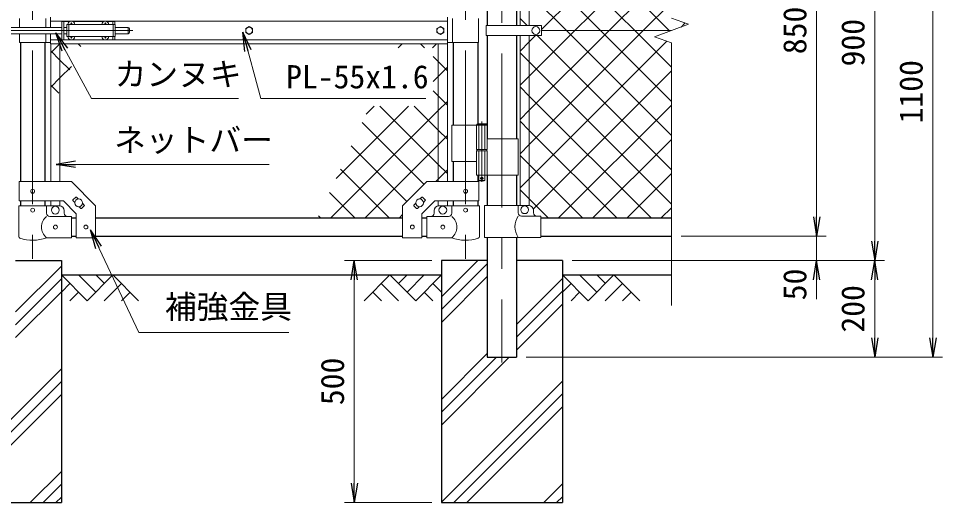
# Model space of a CAD drawing. Units: millimetres, scale not verified. Extents: x -4200 to 4200, y -2970 to 2970.
# Drawn here: x -2583 to -674, y -1039 to -39 of the extents above; entities that cross this region are included whole.
import ezdxf
from ezdxf.enums import TextEntityAlignment as Align

# ---------------------------------------------------------------- set-up
doc = ezdxf.new("R2010")
doc.units = ezdxf.units.MM
doc.header["$LTSCALE"] = 10
doc.linetypes.add('DASHED', pattern=[7.5, 6, -1.5])
doc.linetypes.add('USER1', pattern=[50.8, 31.75, -6.35, 6.35, -6.35])
for name, color, linetype, lineweight in [('0-1_D-BMK', 2, 'USER1', 13), ('0-2_D-STR1', 1, 'Continuous', 25), ('0-3_D-STR3', 3, 'Continuous', 13), ('0-4_D-DCR-HCH', 7, 'Continuous', 13), ('0-5_D-BGD', 7, 'Continuous', 25), ('0-6_D-STR4', 7, 'Continuous', 25), ('0-7_D-STR-DIM', 7, 'Continuous', 13), ('0-A_D-STR-TXT', 7, 'Continuous', 13), ('0-B_D-STR2', 7, 'Continuous', 13)]:
    doc.layers.add(name, color=color, linetype=linetype, lineweight=lineweight)
doc.layers.add('0-8_0', color=7, linetype='Continuous')
doc.styles.add('ＭＳ ゴシック', font='')
doc.styles.get('ＭＳ ゴシック').set_extended_font_data('MS Gothic')

# ---------------------------------------------------------------- blocks, each defined once
blk = doc.blocks.new('_Open')
at = {"layer": '0-8_0'}
blk.add_line((-10, 1.667), (0, 0), dxfattribs=at)
blk.add_lwpolyline([(-10, -1.667), (0, 0), (-10, 0)], dxfattribs=at)

msp = doc.modelspace()

# ---------------------------------------------------------------- linework, layer by layer
at = {"layer": '0-1_D-BMK'}
for p, q in [((-2553.4, 403.1), (-2553.4, -535.29)), ((-1659.2, 403.1), (-1659.2, -535.29)), ((-1584.05, 396.61), (-1584.05, -749.21)), ((-2664.09, -63.63), (-2344.09, -63.63)), ((-1625.64, -251.21), (-1625.64, -376.1)), ((-1629.26, -369.13), (-1622.01, -369.13))]:
    msp.add_line(p, q, dxfattribs=at)
at = {"layer": '0-2_D-STR1'}
for p, q in [((-1614.3, 103.87), (-1614.3, -53.13)), ((-1553.8, 103.87), (-1553.8, -53.13)), ((-1614.3, -74.13), (-1614.3, -287.13)), ((-1553.8, -74.13), (-1553.8, -287.13)), ((-2578.8, -88.63), (-2578.8, -375.58)), ((-2528, -88.63), (-2528, -375.58)), ((-1684.6, -88.63), (-1684.6, -259.13)), ((-1633.8, -88.63), (-1633.8, -256.13)), ((-1684.6, -334.13), (-1684.6, -375.58)), ((-1633.8, -362.13), (-1633.8, -375.58)), ((-1614.3, -362.13), (-1614.3, -424.93)), ((-1553.8, -362.13), (-1553.8, -424.93)), ((-2578.8, -415.58), (-2578.8, -425.63)), ((-2528, -415.58), (-2528, -425.63)), ((-1684.6, -415.58), (-1684.6, -425.63)), ((-1633.8, -415.58), (-1633.8, -425.63)), ((-2473.4, -450.63), (-2463.4, -450.63)), ((-2423.4, -450.63), (-1789.2, -450.63)), ((-1749.2, -450.63), (-1739.2, -450.63)), ((-1504.05, -450.63), (-1234.05, -450.63)), ((-2473.4, -488.63), (-2463.4, -488.63)), ((-2423.4, -488.63), (-1789.2, -488.63)), ((-1749.2, -488.63), (-1739.2, -488.63)), ((-1614.3, -490.93), (-1614.3, -738.63)), ((-1553.8, -490.93), (-1553.8, -738.63)), ((-1504.05, -488.63), (-1234.05, -488.63)), ((-1614.3, -738.63), (-1553.8, -738.63))]:
    msp.add_line(p, q, dxfattribs=at)
at = {"layer": '0-3_D-STR3'}
for p, q in [((-1546.55, 299.07), (-1546.55, -53.13)), ((-1527.55, 299.07), (-1527.55, -53.13)), ((-2516.3, -57.13), (-2516.3, -36.13)), ((-1696.3, -91.13), (-1696.3, -36.13)), ((-2616.75, -57.13), (-2493.4, -57.13)), ((-2580.4, -38.63), (-2580.4, -57.13)), ((-2526.4, -38.63), (-2526.4, -57.13)), ((-2516.3, -44.13), (-1696.3, -44.13)), ((-2493.4, -44.63), (-2493.4, -82.63)), ((-2493.4, -44.63), (-2475.99, -44.63)), ((-2488.9, -44.63), (-2488.9, -82.63)), ((-2488.9, -57.13), (-2482.9, -57.13)), ((-2482.9, -51.13), (-2482.9, -76.13)), ((-2482.9, -51.13), (-2382.9, -51.13)), ((-2475.25, -50.72), (-2476.55, -50.74)), ((-2476.55, -50.74), (-2476.55, -51.13)), ((-2473.79, -47.98), (-2473.81, -49.28)), ((-2473.79, -47.98), (-2473, -47.98)), ((-2473, -47.98), (-2472.98, -49.28)), ((-2470.8, -44.63), (-2405.99, -44.63)), ((-2405.25, -50.72), (-2406.55, -50.74)), ((-2406.55, -50.74), (-2406.55, -51.13)), ((-2403.79, -47.98), (-2403.81, -49.28)), ((-2403.79, -47.98), (-2403, -47.98)), ((-2403, -47.98), (-2402.98, -49.28)), ((-2401.54, -50.72), (-2400.25, -50.74)), ((-2400.8, -44.63), (-2383.4, -44.63)), ((-2400.25, -50.74), (-2400.25, -51.13)), ((-2387.9, -44.63), (-2387.9, -51.13)), ((-2383.4, -44.63), (-2383.4, -51.13)), ((-2382.9, -51.13), (-2382.9, -76.13)), ((-2382.9, -57.13), (-2356.4, -57.13)), ((-2356.4, -57.13), (-2356.4, -70.13)), ((-1686.2, -38.63), (-1686.2, -88.63)), ((-1632.2, -38.63), (-1632.2, -88.63)), ((-1616.85, -53.13), (-1616.85, -74.13)), ((-1616.85, -53.13), (-1502.05, -53.13)), ((-1502.05, -53.13), (-1502.05, -74.13)), ((-2616.75, -70.13), (-2493.4, -70.13)), ((-2580.4, -70.13), (-2580.4, -88.63)), ((-2526.4, -70.13), (-2526.4, -88.63)), ((-2516.3, -91.13), (-2516.3, -70.13)), ((-2488.9, -70.13), (-2482.9, -70.13)), ((-2482.9, -76.13), (-2382.9, -76.13)), ((-2476.55, -76.53), (-2476.55, -76.13)), ((-2470.25, -76.53), (-2470.25, -76.13)), ((-2406.55, -76.53), (-2406.55, -76.13)), ((-2400.25, -76.53), (-2400.25, -76.13)), ((-2387.9, -76.13), (-2387.9, -82.63)), ((-2383.4, -76.13), (-2383.4, -82.63)), ((-2382.9, -70.13), (-2356.4, -70.13)), ((-2353.4, -60.13), (-2353.4, -67.13)), ((-1616.85, -74.13), (-1502.05, -74.13)), ((-1546.55, -424.93), (-1546.55, -74.13)), ((-1527.55, -424.93), (-1527.55, -74.13)), ((-1234.05, -63.63), (-1502.05, -63.63)), ((-2580.4, -88.63), (-2516.3, -88.63)), ((-2516.3, -83.13), (-1696.3, -83.13)), ((-2516.3, -91.13), (-1696.3, -91.13)), ((-2515.9, -91.13), (-2515.9, -375.58)), ((-2496.9, -91.13), (-2496.9, -375.58)), ((-2493.4, -82.63), (-2475.99, -82.63)), ((-2475.25, -76.55), (-2476.55, -76.53)), ((-2473.79, -79.28), (-2473.81, -77.99)), ((-2473.79, -79.28), (-2473, -79.28)), ((-2473, -79.28), (-2472.98, -77.99)), ((-2471.54, -76.55), (-2470.25, -76.53)), ((-2470.8, -82.63), (-2405.99, -82.63)), ((-2405.25, -76.55), (-2406.55, -76.53)), ((-2403.79, -79.28), (-2403.81, -77.99)), ((-2403.79, -79.28), (-2403, -79.28)), ((-2403, -79.28), (-2402.98, -77.99)), ((-2401.54, -76.55), (-2400.25, -76.53)), ((-2400.8, -82.63), (-2383.4, -82.63)), ((-1715.7, -91.13), (-1715.7, -375.58)), ((-1696.7, -91.13), (-1696.7, -375.58)), ((-1632.2, -88.63), (-1696.3, -88.63)), ((-1687.75, -259.13), (-1687.75, -334.13)), ((-1687.75, -259.13), (-1614.84, -259.13)), ((-1636.44, -259.13), (-1636.44, -309.13)), ((-1615.64, -257.13), (-1635.64, -257.13)), ((-1634.64, -256.13), (-1616.64, -256.13)), ((-1615.64, -257.13), (-1616.64, -256.13)), ((-1615.64, -257.13), (-1615.64, -259.13)), ((-1614.84, -259.13), (-1614.84, -309.13)), ((-1614.84, -287.13), (-1550.5, -287.13)), ((-1550.5, -287.13), (-1550.5, -362.13)), ((-1636.44, -309.13), (-1614.84, -309.13)), ((-1636.44, -312.13), (-1614.84, -312.13)), ((-1636.44, -312.13), (-1636.44, -362.13)), ((-1636.14, -309.13), (-1636.14, -312.13)), ((-1636.14, -312.13), (-1615.14, -312.13)), ((-1615.14, -309.13), (-1615.14, -312.13)), ((-1614.84, -312.13), (-1614.84, -362.13)), ((-1687.75, -334.13), (-1636.55, -334.13)), ((-1636.44, -362.13), (-1550.5, -362.13)), ((-1631.64, -362.13), (-1631.64, -373.13)), ((-2581.1, -415.58), (-2581.1, -375.58)), ((-1630.64, -374.13), (-1631.64, -373.13)), ((-1631.5, -415.58), (-1631.5, -375.58)), ((-1630.64, -374.13), (-1620.64, -374.13)), ((-1620.64, -374.13), (-1619.64, -373.13)), ((-2581.1, -415.58), (-2489.96, -415.58)), ((-2515.9, -415.58), (-2515.9, -425.63)), ((-2496.9, -415.58), (-2496.9, -425.63)), ((-2489.96, -415.58), (-2463.4, -442.15)), ((-2470.06, -413.57), (-2464.41, -407.92)), ((-2470.06, -414.99), (-2466.35, -418.7)), ((-2462.99, -407.92), (-2459.28, -411.63)), ((-1749.6, -407.92), (-1753.32, -411.63)), ((-1722.63, -415.58), (-1749.2, -442.15)), ((-1742.53, -413.57), (-1748.19, -407.92)), ((-1742.53, -414.99), (-1746.24, -418.7)), ((-1631.5, -415.58), (-1722.63, -415.58)), ((-1715.7, -415.58), (-1715.7, -425.63)), ((-1696.7, -415.58), (-1696.7, -425.63)), ((-2581.95, -425.63), (-2524.85, -425.63)), ((-2581.95, -425.63), (-2581.95, -489.33)), ((-2524.85, -425.63), (-2524.85, -440.63)), ((-2524.85, -425.63), (-2498.4, -425.63)), ((-2488.4, -440.63), (-2488.4, -435.63)), ((-2457.52, -427.53), (-2453.8, -431.25)), ((-2452.39, -431.25), (-2446.73, -425.59)), ((-2450.44, -420.46), (-2446.73, -424.18)), ((-2423.4, -491.83), (-2423.4, -425.58)), ((-1789.2, -491.83), (-1789.2, -425.58)), ((-1762.15, -420.46), (-1765.86, -424.18)), ((-1760.21, -431.25), (-1765.86, -425.59)), ((-1755.08, -427.53), (-1758.79, -431.25)), ((-1724.2, -440.63), (-1724.2, -435.63)), ((-1687.75, -425.63), (-1714.2, -425.63)), ((-1630.65, -425.63), (-1687.75, -425.63)), ((-1687.75, -425.63), (-1687.75, -440.63)), ((-1630.65, -425.63), (-1630.65, -489.33)), ((-1619.75, -424.93), (-1529.05, -424.93)), ((-1619.75, -424.93), (-1619.75, -490.93)), ((-1550.65, -424.93), (-1550.65, -439.93)), ((-1519.05, -434.93), (-1519.05, -439.93)), ((-2473.4, -447.63), (-2517.85, -447.63)), ((-2473.4, -491.63), (-2473.4, -447.63)), ((-2463.4, -491.83), (-2463.4, -442.15)), ((-1749.2, -491.83), (-1749.2, -442.15)), ((-1739.2, -447.63), (-1694.75, -447.63)), ((-1739.2, -491.63), (-1739.2, -447.63)), ((-1543.65, -446.93), (-1504.05, -446.93)), ((-1504.05, -446.93), (-1504.05, -490.93)), ((-2473.4, -491.63), (-2524.85, -491.63)), ((-2463.4, -491.83), (-2423.4, -491.83)), ((-1749.2, -491.83), (-1789.2, -491.83)), ((-1739.2, -491.63), (-1687.75, -491.63)), ((-1619.75, -490.93), (-1504.05, -490.93))]:
    msp.add_line(p, q, dxfattribs=at)
at = {"layer": '0-3_D-STR3', "linetype": 'DASHED'}
for p, q in [((-2478.4, -51.13), (-2478.4, -76.13)), ((-2387.4, -51.13), (-2387.4, -76.13)), ((-1631.94, -259.13), (-1631.94, -309.13)), ((-1619.34, -259.13), (-1619.34, -309.13)), ((-1631.94, -312.13), (-1631.94, -362.13)), ((-1619.34, -312.13), (-1619.34, -362.13))]:
    msp.add_line(p, q, dxfattribs=at)
at = {"layer": '0-3_D-STR3'}
for points in [[(-2471.54, -50.72), (-2470.25, -50.74), (-2470.25, -51.13)], [(-1634.64, -256.13), (-1635.64, -257.13), (-1635.64, -259.13)], [(-1619.64, -362.13), (-1619.64, -373.13), (-1631.64, -373.13)], [(-2581.1, -375.58), (-2473.4, -375.58), (-2423.4, -425.58)], [(-1631.5, -375.58), (-1739.2, -375.58), (-1789.2, -425.58)]]:
    msp.add_lwpolyline(points, dxfattribs=at)
for points in [[(-2106.3, -55.53), (-2113.31, -59.58), (-2113.31, -67.68), (-2106.3, -71.73), (-2099.28, -67.68), (-2099.28, -59.58)], [(-1711.3, -55.53), (-1718.31, -59.58), (-1718.31, -67.68), (-1711.3, -71.73), (-1704.28, -67.68), (-1704.28, -59.58)]]:
    msp.add_lwpolyline(points, close=True, dxfattribs=at)
for centre, radius in [((-2106.3, -63.63), 7.03), ((-1711.3, -63.63), 7.03), ((-1514.05, -63.63), 8), ((-1625.64, -369.13), 2.5), ((-2553.4, -395.58), 4), ((-1659.2, -395.58), 4), ((-2458.4, -419.58), 8), ((-1754.2, -419.58), 8), ((-2553.4, -434.63), 4), ((-2506.4, -434.63), 8), ((-1706.2, -434.63), 8), ((-1659.2, -434.63), 4), ((-1537.05, -433.93), 8), ((-2506.4, -469.63), 4), ((-2443.4, -469.58), 4), ((-1769.2, -469.58), 4), ((-1706.2, -469.63), 4)]:
    msp.add_circle(centre, radius, dxfattribs=at)
for centre, radius, start, end in [((-2473.4, -51.13), 7, 0, 180), ((-2475.3, -49.23), 1.49, 270, 0), ((-2471.49, -49.23), 1.49, 180, 270), ((-2403.4, -51.13), 7, 0, 180), ((-2405.3, -49.23), 1.49, 270, 0), ((-2401.49, -49.23), 1.49, 180, 270), ((-2356.4, -60.13), 3, 0, 90), ((-2473.4, -76.13), 7, 180, 0), ((-2403.4, -76.13), 7, 180, 0), ((-2356.4, -67.13), 3, 270, 0), ((-2475.3, -78.04), 1.49, 0, 90), ((-2471.49, -78.04), 1.49, 90, 180), ((-2405.3, -78.04), 1.49, 0, 90), ((-2401.49, -78.04), 1.49, 90, 180), ((-2469.36, -414.28), 1, 135, 225), ((-2463.7, -408.62), 1, 45, 135), ((-1748.89, -408.62), 1, 45, 135), ((-1743.24, -414.28), 1, 315, 45), ((-2498.4, -435.63), 10, 0, 90), ((-2453.09, -430.54), 1, 225, 315), ((-2447.44, -424.89), 1, 315, 45), ((-1765.16, -424.89), 1, 135, 225), ((-1759.5, -430.54), 1, 225, 315), ((-1714.2, -435.63), 10, 90, 180), ((-1529.05, -434.93), 10, 0, 90), ((-2506.65, -469.63), 28.55, 129.59418, 230.40582), ((-2517.85, -440.63), 7, 180, 270), ((-2481.4, -440.63), 7, 180, 270), ((-1731.2, -440.63), 7, 270, 0), ((-1694.75, -440.63), 7, 270, 0), ((-1705.94, -469.63), 28.55, 309.59418, 50.40582), ((-1516.43, -468.93), 40.68, 147.25964, 212.74036), ((-1543.65, -439.93), 7, 180, 270), ((-1512.05, -439.93), 7, 180, 270), ((-2578.65, -489.33), 3.3, 180, 250.77949), ((-2553.4, -416.9), 80, 250.77949, 290.9084), ((-1659.2, -416.9), 80, 249.0916, 289.22051), ((-1633.95, -489.33), 3.3, 289.22051, 0)]:
    msp.add_arc(centre, radius, start, end, dxfattribs=at)
at = {"layer": '0-4_D-DCR-HCH'}
for p, q in [((-2588.8, -644.9), (-2494.05, -550.15)), ((-1709.05, -613.67), (-1634, -538.63)), ((-1709.05, -640.19), (-1614.3, -545.44)), ((-2440.83, -621.84), (-2494.05, -568.63)), ((-2423.1, -604.11), (-2458.57, -568.63)), ((-2387.62, -568.63), (-2440.83, -621.84)), ((-2405.27, -586.46), (-2423.1, -568.63)), ((-2387.62, -568.63), (-2334.41, -621.84)), ((-1815.47, -568.63), (-1868.68, -621.84)), ((-1815.47, -568.63), (-1762.26, -621.84)), ((-1797.73, -586.37), (-1780, -568.63)), ((-1780, -604.11), (-1744.52, -568.63)), ((-1762.26, -621.84), (-1709.05, -568.63)), ((-1709.05, -666.71), (-1614.3, -571.96)), ((-1405.83, -621.84), (-1459.05, -568.63)), ((-1388.1, -604.11), (-1423.57, -568.63)), ((-1352.62, -568.63), (-1405.83, -621.84)), ((-1370.27, -586.46), (-1388.1, -568.63)), ((-1352.62, -568.63), (-1299.41, -621.84)), ((-2588.8, -671.41), (-2494.05, -576.66)), ((-2476.31, -586.37), (-2494.05, -604.03)), ((-2369.88, -586.37), (-2405.52, -621.84)), ((-1833.21, -586.37), (-1797.57, -621.84)), ((-1726.78, -586.37), (-1709.05, -604.03)), ((-1553.8, -670.56), (-1459.05, -575.81)), ((-1441.31, -586.37), (-1459.05, -604.03)), ((-1334.88, -586.37), (-1370.52, -621.84)), ((-2588.8, -697.93), (-2494.05, -603.18)), ((-2458.57, -604.11), (-2476.39, -621.84)), ((-2352.15, -604.11), (-2369.97, -621.84)), ((-1850.94, -604.11), (-1833.13, -621.84)), ((-1744.52, -604.11), (-1726.7, -621.84)), ((-1553.8, -697.07), (-1459.05, -602.32)), ((-1423.57, -604.11), (-1441.39, -621.84)), ((-1317.15, -604.11), (-1334.97, -621.84)), ((-1553.8, -723.59), (-1459.05, -628.84)), ((-1709.05, -825.81), (-1614.3, -731.06)), ((-1709.05, -878.84), (-1568.84, -738.63)), ((-1709.05, -852.32), (-1595.36, -738.63)), ((-2744.05, -1012.28), (-2494.05, -762.28)), ((-2743.88, -1038.63), (-2494.05, -788.79)), ((-1709.05, -1037.94), (-1459.05, -787.94)), ((-2717.37, -1038.63), (-2494.05, -815.31)), ((-1683.22, -1038.63), (-1459.05, -814.45)), ((-1656.71, -1038.63), (-1459.05, -840.97)), ((-2558.27, -1038.63), (-2494.05, -974.41)), ((-2531.75, -1038.63), (-2494.05, -1000.93)), ((-1497.61, -1038.63), (-1459.05, -1000.07)), ((-2505.24, -1038.63), (-2494.05, -1027.44)), ((-1471.09, -1038.63), (-1459.05, -1026.59))]:
    msp.add_line(p, q, dxfattribs=at)
at = {"layer": '0-5_D-BGD'}
for p, q in [((-2494.05, -568.63), (-1709.05, -568.63)), ((-1459.05, -568.63), (-1234.05, -568.63))]:
    msp.add_line(p, q, dxfattribs=at)
at = {"layer": '0-6_D-STR4'}
for p, q in [((-2588.8, -538.63), (-2494.05, -538.63)), ((-2494.05, -538.63), (-2494.05, -1038.63)), ((-1709.05, -538.63), (-1709.05, -1038.63)), ((-1614.3, -538.63), (-1709.05, -538.63)), ((-1459.05, -538.63), (-1553.8, -538.63)), ((-1459.05, -538.63), (-1459.05, -1038.63)), ((-2744.05, -1038.63), (-2494.05, -1038.63)), ((-1709.05, -1038.63), (-1459.05, -1038.63))]:
    msp.add_line(p, q, dxfattribs=at)
at = {"layer": '0-7_D-STR-DIM'}
for p, q in [((-934.05, -448.63), (-934.05, 321.37)), ((-814.05, -498.63), (-814.05, 321.37)), ((-694.05, -698.63), (-694.05, 321.37)), ((-1198.81, -50.81), (-1234.05, -37.98)), ((-1269.28, -76.46), (-1198.81, -50.81)), ((-1234.05, -89.28), (-1269.28, -76.46)), ((-1234.05, -631.63), (-1234.05, -89.28)), ((-934.05, -448.63), (-934.05, -408.63)), ((-1214.05, -488.63), (-914.05, -488.63)), ((-1214.05, -488.63), (-914.05, -488.63)), ((-934.05, -538.63), (-934.05, -488.63)), ((-1729.05, -538.63), (-1909.05, -538.63)), ((-1439.05, -538.63), (-914.05, -538.63)), ((-1439.05, -538.63), (-794.05, -538.63)), ((-1439.05, -538.63), (-794.05, -538.63)), ((-1889.05, -578.63), (-1889.05, -998.63)), ((-934.05, -578.63), (-934.05, -618.63)), ((-814.05, -578.63), (-814.05, -698.63)), ((-1533.8, -738.63), (-674.05, -738.63)), ((-1533.8, -738.63), (-794.05, -738.63)), ((-1729.05, -1038.63), (-1909.05, -1038.63))]:
    msp.add_line(p, q, dxfattribs=at)
at = {"layer": '0-A_D-STR-TXT'}
msp.add_line((-2064.55, -340.13), (-2503.14, -340.13), dxfattribs=at)
for points in [[(-2128.03, -204.32), (-2432, -204.32), (-2504.81, -69.92)], [(-1741.11, -204.32), (-2082.39, -204.32), (-2118.49, -68.74)], [(-2024.12, -687.42), (-2334.18, -687.42), (-2433.18, -477.4)]]:
    msp.add_lwpolyline(points, dxfattribs=at)
at = {"layer": '0-B_D-STR2'}
for p, q in [((-1502.05, -61.43), (-1234.05, 206.57)), ((-1309.61, -63.63), (-1527.55, 154.31)), ((-1433.54, -63.63), (-1234.05, 135.86)), ((-1380.32, -63.63), (-1527.55, 83.6)), ((-1362.83, -63.63), (-1234.05, 65.15)), ((-1451.03, -63.63), (-1527.55, 12.88)), ((-1292.12, -63.63), (-1234.05, -5.56)), ((-1532.24, -53.13), (-1546.55, -38.83)), ((-1214.17, -56.4), (-1205.97, -48.2)), ((-1527.55, -157.64), (-1433.54, -63.63)), ((-1527.55, -228.35), (-1362.83, -63.63)), ((-1527.55, -299.06), (-1292.12, -63.63)), ((-1234.05, -351.33), (-1511.24, -74.13)), ((-1234.05, -280.62), (-1451.03, -63.63)), ((-1234.05, -209.9), (-1380.32, -63.63)), ((-1234.05, -139.19), (-1309.61, -63.63)), ((-2515.9, -109.95), (-2497.08, -91.13)), ((-2454, -96.7), (-2459.57, -91.13)), ((-1798.38, -99.54), (-1789.97, -91.13)), ((-1744.05, -99.54), (-1752.46, -91.13)), ((-1727.67, -99.54), (-1719.26, -91.13)), ((-1519.42, -432.36), (-1234.05, -146.98)), ((-1546.55, -176.64), (-1527.55, -157.64)), ((-2498.97, -193.15), (-2515.9, -176.23)), ((-1527.55, -199.25), (-1546.55, -180.25)), ((-1276.16, -450.63), (-1527.55, -199.25)), ((-1937.34, -450.63), (-1715.7, -228.99)), ((-1926.4, -368.98), (-1776.96, -219.54)), ((-1864.61, -236.49), (-1847.67, -219.54)), ((-1715.7, -340.03), (-1836.18, -219.54)), ((-1715.7, -269.32), (-1765.47, -219.54)), ((-1715.7, -228.99), (-1696.7, -209.99)), ((-1546.55, -247.35), (-1527.55, -228.35)), ((-1466.99, -450.63), (-1234.05, -217.69)), ((-1745.03, -381.41), (-1872.67, -253.77)), ((-1527.55, -269.96), (-1546.55, -250.96)), ((-1696.7, -288.32), (-1715.7, -269.32)), ((-1715.7, -299.7), (-1696.7, -280.7)), ((-1346.87, -450.63), (-1527.55, -269.96)), ((-1780.38, -416.77), (-1895.16, -301.99)), ((-1866.63, -450.63), (-1715.7, -299.7)), ((-1546.55, -318.06), (-1527.55, -299.06)), ((-1396.27, -450.63), (-1234.05, -288.4)), ((-1527.55, -340.67), (-1546.55, -321.67)), ((-1696.7, -359.03), (-1715.7, -340.03)), ((-1417.58, -450.63), (-1527.55, -340.67)), ((-1817.23, -450.63), (-1917.65, -350.21)), ((-1325.56, -450.63), (-1234.05, -359.11)), ((-1887.94, -450.63), (-1940.13, -398.44)), ((-1527.55, -411.38), (-1546.55, -392.38)), ((-1488.29, -450.63), (-1527.55, -411.38)), ((-1254.85, -450.63), (-1234.05, -429.83)), ((-1958.65, -450.63), (-1962.62, -446.66)), ((-1795.92, -450.63), (-1789.2, -443.91))]:
    msp.add_line(p, q, dxfattribs=at)
for points in [[(-1237.6, -64.93), (-1238.9, -63.63), (-1527.55, 225.02), (-1546.55, 244.02)], [(-1546.55, -105.93), (-1527.55, -86.93), (-1514.75, -74.13)], [(-1546.55, -388.77), (-1527.55, -369.77), (-1243.59, -85.81)], [(-2476.49, -144.92), (-2496.9, -124.52), (-2515.9, -105.52)], [(-1234.05, -422.04), (-1527.55, -128.54), (-1546.55, -109.54)], [(-1696.7, -146.9), (-1715.7, -127.9), (-1726.07, -117.53)], [(-2515.9, -180.66), (-2496.9, -161.66), (-2473.28, -138.04)], [(-1726.07, -168.65), (-1715.7, -158.28), (-1696.7, -139.28)], [(-1696.7, -217.61), (-1715.7, -198.61), (-1726.07, -188.24)], [(-1720.87, -375.58), (-1715.7, -370.41), (-1696.7, -351.41)]]:
    msp.add_lwpolyline(points, dxfattribs=at)

# ---------------------------------------------------------------- block references
at = {"layer": '0-7_D-STR-DIM', "xscale": 4, "yscale": 4}
for p, rotation in [((-934.05, -488.63), 270), ((-934.05, -488.63), 270), ((-814.05, -538.63), 270), ((-1889.05, -538.63), 90), ((-934.05, -538.63), 90), ((-814.05, -538.63), 90), ((-814.05, -738.63), 270), ((-694.05, -738.63), 270), ((-1889.05, -1038.63), 270)]:
    msp.add_blockref('_Open', p, dxfattribs=dict(at, rotation=rotation))
at = {"layer": '0-A_D-STR-TXT', "xscale": 4, "yscale": 4}
for p, rotation in [((-2505.76, -68.16), 118.44451), ((-2119.01, -66.81), 104.91069), ((-2505.14, -340.13), 180), ((-2434.03, -475.59), 115.23829)]:
    msp.add_blockref('_Open', p, dxfattribs=dict(at, rotation=rotation))

# ---------------------------------------------------------------- texts
at = {"layer": '0-7_D-STR-DIM', "style": 'ＭＳ ゴシック'}
for s, p in [('850', (-940.79, -112.51)), ('900', (-820.79, -137.76)), ('1100', (-700.79, -255.53)), ('50', (-940.79, -620.83)), ('200', (-820.79, -687.63)), ('500', (-1895.79, -837.51))]:
    msp.add_text(s, height=48.09, rotation=90, dxfattribs=at).set_placement(p, align=Align.BOTTOM_LEFT)
at = {"layer": '0-A_D-STR-TXT', "style": 'ＭＳ ゴシック'}
for s, p in [('カンヌキ', (-2384.12, -192.24)), ('PL-55x1.6', (-2029.94, -197.57)), ('ネットバー', (-2385.11, -328.18)), ('補強金具', (-2280.21, -672.8))]:
    msp.add_text(s, height=48.09, dxfattribs=at).set_placement(p, align=Align.BOTTOM_LEFT)

doc.saveas('drawing.dxf')
